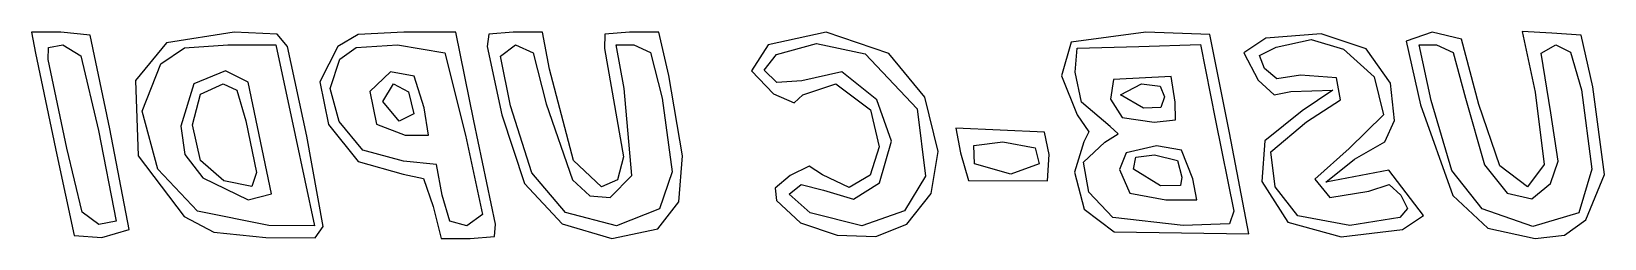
# Model space of a CAD drawing. Extents: x 4.9 to 33.6, y -10.2 to -6.4.
import ezdxf

# ---------------------------------------------------------------- set-up
doc = ezdxf.new("R2010")
doc.units = 0

msp = doc.modelspace()

# ---------------------------------------------------------------- linework, layer by layer
at = {"layer": 'Image'}
for p, q in [((5.390073, -6.387354), (4.85159, -6.38735)), ((4.85159, -6.38735), (4.924403, -6.772385)), ((5.928553, -6.442444), (5.390073, -6.387354)), ((6.28387, -8.164504), (5.928553, -6.442444)), ((7.323598, -6.586882), (6.758025, -7.275617)), ((8.562268, -6.387774), (7.323598, -6.586882)), ((9.349385, -6.427624), (8.562268, -6.387774)), ((9.540167, -6.65391), (9.349385, -6.427624)), ((10.829829, -6.432952), (10.460034, -6.653932)), ((11.665658, -6.387656), (10.829829, -6.432952)), ((12.622419, -6.387938), (11.665658, -6.387656)), ((12.949966, -8.016698), (12.622419, -6.387938)), ((13.221771, -6.428272), (13.191122, -6.653908)), ((13.6674, -6.38735), (13.221771, -6.428272)), ((14.205023, -6.387351), (13.6674, -6.38735)), ((14.334506, -7.068578), (14.205023, -6.387351)), ((15.347401, -6.429542), (15.338821, -6.691754)), ((15.7989, -6.38735), (15.347401, -6.429542)), ((16.335434, -6.387354), (15.7989, -6.38735)), ((16.516903, -7.187058), (16.335434, -6.387354)), ((18.338839, -6.621416), (18.030737, -7.101335)), ((19.397769, -6.389034), (18.338839, -6.621416)), ((18.487435, -6.801625), (19.224119, -6.596591)), ((19.224119, -6.596591), (20.116307, -6.786809)), ((20.547149, -6.783947), (19.397769, -6.389034)), ((23.886166, -6.573528), (23.705967, -7.193824)), ((25.248646, -6.387346), (23.886166, -6.573528)), ((25.123477, -6.649922), (26.250867, -6.616337)), ((26.424946, -6.431993), (25.248646, -6.387346)), ((26.250867, -6.616337), (26.527106, -8.012407)), ((26.779925, -8.238783), (26.424946, -6.431993)), ((27.4458, -6.501251), (27.045271, -6.76908)), ((28.46118, -6.42189), (27.4458, -6.501251)), ((27.637803, -6.664069), (28.278729, -6.525046)), ((28.278729, -6.525046), (28.870633, -6.699544)), ((29.281712, -6.695589), (28.46118, -6.42189)), ((30.491749, -6.387362), (30.017221, -6.552377)), ((30.017221, -6.552377), (30.280365, -7.723567)), ((31.030285, -6.520684), (30.491749, -6.387362)), ((31.34516, -7.719024), (31.030285, -6.520684)), ((32.681961, -6.411056), (32.140659, -6.375525)), ((32.140659, -6.375525), (32.380068, -7.490955)), ((33.223291, -6.446588), (32.681961, -6.411056)), ((33.43397, -7.394402), (33.223291, -6.446588)), ((4.924403, -6.772385), (5.316409, -8.638385)), ((5.157794, -6.89085), (5.165414, -6.672156)), ((5.49646, -8.51989), (5.157794, -6.89085)), ((5.165414, -6.672156), (5.425058, -6.624291)), ((5.425058, -6.624291), (5.754693, -6.823766)), ((5.754693, -6.823766), (6.079813, -8.194096)), ((7.222577, -6.970624), (7.650143, -6.677311)), ((7.650143, -6.677311), (8.446009, -6.62431)), ((8.446009, -6.62431), (9.32283, -6.6243)), ((9.32283, -6.6243), (9.678712, -8.28298)), ((9.895484, -8.29862), (9.540167, -6.65391)), ((10.460034, -6.653932), (10.129721, -7.298866)), ((10.320417, -7.422567), (10.496524, -6.887615)), ((10.496524, -6.887615), (10.798248, -6.669091)), ((10.798248, -6.669091), (11.554857, -6.624302)), ((11.554857, -6.624302), (12.419021, -6.770183)), ((12.419021, -6.770183), (12.797198, -8.282973)), ((13.191122, -6.653908), (13.460559, -7.909568)), ((13.437147, -6.831624), (13.714571, -6.624304)), ((13.622877, -7.742072), (13.437147, -6.831624)), ((13.714571, -6.624304), (14.036756, -6.76787)), ((14.036756, -6.76787), (14.271282, -7.706145)), ((15.338821, -6.691754), (15.686914, -8.677384)), ((15.5526, -6.624305), (15.8781, -6.6243)), ((15.704548, -7.424009), (15.5526, -6.624305)), ((15.8781, -6.6243), (16.185242, -6.760529)), ((16.185242, -6.760529), (16.397586, -7.60172)), ((18.266145, -7.087177), (18.487435, -6.801625)), ((20.116307, -6.786809), (21.067762, -7.794459)), ((21.207605, -7.584837), (20.547149, -6.783947)), ((23.959767, -7.121035), (23.996117, -6.683506)), ((23.996117, -6.683506), (25.123477, -6.649922)), ((27.045271, -6.76908), (27.310447, -7.268641)), ((27.333822, -6.82042), (27.637803, -6.664069)), ((27.426419, -7.054326), (27.333822, -6.82042)), ((28.870633, -6.699544), (29.431577, -7.212511)), ((29.730135, -7.324041), (29.281712, -6.695589)), ((30.254428, -6.624302), (30.5736, -6.6243)), ((30.475408, -7.643292), (30.254428, -6.624302)), ((30.5736, -6.6243), (30.877073, -6.764056)), ((30.877073, -6.764056), (31.102117, -7.601719)), ((32.487488, -6.774523), (32.753934, -6.624296)), ((32.662353, -7.870903), (32.487488, -6.774523)), ((32.753934, -6.624296), (33.024444, -6.758295)), ((33.024444, -6.758295), (33.227841, -7.447396)), ((6.876291, -7.840545), (7.222577, -6.970624)), ((8.401099, -7.10047), (7.824237, -7.335166)), ((8.820199, -7.305533), (8.401099, -7.10047)), ((11.422456, -7.118551), (11.045295, -7.477368)), ((11.855921, -7.198307), (11.422456, -7.118551)), ((12.039111, -7.77943), (11.855921, -7.198307)), ((14.774801, -8.743678), (14.334506, -7.068578)), ((16.77, -8.657148), (16.516903, -7.187058)), ((18.030737, -7.101335), (18.435274, -7.523821)), ((18.498357, -7.314733), (18.266145, -7.087177)), ((19.686201, -7.117629), (18.951972, -7.283999)), ((20.325377, -7.634349), (19.686201, -7.117629)), ((23.705967, -7.193824), (23.995188, -7.904741)), ((24.071583, -7.672694), (23.959767, -7.121035)), ((27.650701, -7.243302), (27.426419, -7.054326)), ((28.080271, -7.176669), (27.650701, -7.243302)), ((28.740303, -7.230235), (28.080271, -7.176669)), ((6.758025, -7.275617), (6.805438, -8.661407)), ((7.824237, -7.335166), (7.587171, -8.11709)), ((7.944736, -7.52792), (8.363271, -7.335162)), ((8.363271, -7.335162), (8.612755, -7.453441)), ((8.612755, -7.453441), (8.773339, -8.016389)), ((9.24579, -9.357003), (8.820199, -7.305533)), ((10.129721, -7.298866), (10.291547, -8.086322)), ((10.482017, -8.030897), (10.320417, -7.422567)), ((11.045295, -7.477368), (11.164844, -8.077824)), ((11.28164, -7.660963), (11.476289, -7.335166)), ((11.476289, -7.335166), (11.750722, -7.483982)), ((11.750722, -7.483982), (11.852265, -7.886233)), ((15.843514, -9.021639), (15.704548, -7.424009)), ((18.951972, -7.283999), (18.498357, -7.314733)), ((18.97429, -7.542476), (19.577483, -7.336256)), ((19.577483, -7.336256), (20.209237, -7.817529)), ((24.660248, -7.260914), (24.604791, -7.617473)), ((25.714068, -7.201873), (24.660248, -7.260914)), ((24.788131, -7.542487), (25.172207, -7.335167)), ((25.172207, -7.335167), (25.514655, -7.381875)), ((25.514655, -7.381875), (25.595568, -7.579628)), ((25.788123, -7.67578), (25.714068, -7.201873)), ((27.310447, -7.268641), (27.598991, -7.538276)), ((27.598991, -7.538276), (27.904129, -7.475989)), ((27.904129, -7.475989), (28.676006, -7.451351)), ((28.676006, -7.451351), (28.113228, -7.836386)), ((28.812552, -7.632373), (28.740303, -7.230235)), ((29.431577, -7.212511), (29.601277, -7.905818)), ((29.804811, -8.011026), (29.730135, -7.324041)), ((33.227841, -7.447396), (33.4136, -8.901176)), ((33.648318, -8.999112), (33.43397, -7.394402)), ((7.800521, -8.087707), (7.944736, -7.52792)), ((11.28164, -7.660964), (11.2817, -7.66096)), ((11.585706, -8.024635), (11.28164, -7.660964)), ((14.013613, -8.969882), (13.622877, -7.742072)), ((14.271282, -7.706145), (14.756676, -9.100775)), ((16.397586, -7.60172), (16.578152, -8.95438)), ((18.435274, -7.523821), (18.813226, -7.686974)), ((18.813226, -7.686974), (18.97429, -7.542476)), ((20.596677, -8.391551), (20.325377, -7.634349)), ((21.448877, -8.58221), (21.207605, -7.584837)), ((24.598915, -8.121201), (24.071583, -7.672694)), ((24.604791, -7.617473), (24.816853, -7.955349)), ((24.788131, -7.542487), (24.7881, -7.54248)), ((25.211492, -7.786948), (24.788131, -7.542487)), ((25.523912, -7.771539), (25.211492, -7.786948)), ((25.595568, -7.579628), (25.523912, -7.771539)), ((25.78812, -7.67578), (25.7881, -7.67578)), ((25.792099, -7.997118), (25.78812, -7.67578)), ((28.195192, -8.0377), (28.812552, -7.632373)), ((30.280365, -7.723567), (30.874245, -9.388427)), ((30.851695, -8.930702), (30.475408, -7.643292)), ((31.102117, -7.601719), (31.451762, -8.825209)), ((31.732566, -8.842154), (31.34516, -7.719024)), ((32.380068, -7.490955), (32.5426, -8.818645)), ((7.164722, -8.902995), (6.876291, -7.840545)), ((8.773339, -8.016389), (8.972306, -8.964203)), ((10.919433, -8.555124), (10.482017, -8.030897)), ((11.852265, -7.886233), (11.585706, -8.024635)), ((12.1195, -8.28298), (12.039067, -7.77944)), ((13.34883, -9.912018), (12.949966, -8.016698)), ((13.460559, -7.909568), (13.87582, -9.168308)), ((20.209237, -7.817529), (20.371035, -8.493225)), ((21.067762, -7.794459), (21.217199, -9.029719)), ((23.995188, -7.904741), (24.208632, -8.220209)), ((24.816853, -7.955349), (25.403056, -8.044192)), ((25.403056, -8.044192), (25.792099, -7.997118)), ((26.527106, -8.012407), (26.86391, -9.675037)), ((28.113228, -7.836386), (27.427146, -8.3848)), ((27.538631, -8.584082), (28.195192, -8.0377)), ((29.601277, -7.905818), (28.972176, -8.527186)), ((29.62735, -8.40196), (29.804811, -8.011026)), ((32.798299, -8.759846), (32.662353, -7.870903)), ((6.079813, -8.194096), (6.403239, -9.860646)), ((6.63947, -10.011814), (6.28387, -8.164504)), ((7.587171, -8.11709), (7.660549, -8.636181)), ((7.947841, -8.74709), (7.800521, -8.087707)), ((9.678712, -8.28298), (10.034312, -9.94163)), ((10.19368, -9.95413), (9.895484, -8.29862)), ((10.291547, -8.086322), (10.834062, -8.766251)), ((11.164844, -8.077824), (11.693926, -8.282971)), ((11.693926, -8.282971), (12.1195, -8.28298)), ((12.797198, -8.282973), (13.106711, -9.734303)), ((22.585367, -8.188374), (21.775841, -8.153011)), ((21.775841, -8.153011), (21.859915, -8.603042)), ((23.394893, -8.223736), (22.585367, -8.188374)), ((23.479023, -8.637078), (23.394893, -8.223736)), ((24.208632, -8.220209), (24.113664, -8.40227)), ((24.501915, -8.405766), (24.745247, -8.257966)), ((24.745247, -8.257966), (24.598915, -8.121201)), ((27.135355, -10.089733), (26.779925, -8.238783)), ((5.316409, -8.638385), (5.63532, -10.119345)), ((5.777835, -9.695884), (5.49646, -8.519894)), ((5.49646, -8.519894), (5.49646, -8.5199)), ((7.660549, -8.636181), (7.989902, -9.064904)), ((11.660294, -8.755107), (10.919433, -8.555124)), ((20.371035, -8.493225), (20.204693, -9.017029)), ((20.374032, -9.155554), (20.596677, -8.391551)), ((21.324586, -9.348556), (21.448877, -8.58221)), ((21.859915, -8.603042), (22.002494, -9.112283)), ((22.100819, -8.47114), (22.633626, -8.401431)), ((22.11318, -8.80642), (22.100819, -8.47114)), ((22.633626, -8.401431), (23.22601, -8.510228)), ((23.22601, -8.510228), (23.297948, -8.80642)), ((23.45066, -9.119932), (23.479023, -8.637078)), ((24.113664, -8.40227), (23.943258, -8.958925)), ((24.109514, -8.772909), (24.501915, -8.405766)), ((24.888961, -8.60341), (24.766279, -8.907166)), ((25.446067, -8.476382), (24.888961, -8.60341)), ((25.065562, -8.684018), (25.409591, -8.638383)), ((25.409591, -8.638383), (25.832501, -8.74718)), ((25.903013, -8.556985), (25.446067, -8.476382)), ((26.10912, -9.08268), (25.903013, -8.556985)), ((27.427146, -8.3848), (27.37629, -9.129499)), ((27.616157, -9.227605), (27.538631, -8.584082)), ((28.972176, -8.527186), (28.342482, -9.08576)), ((29.073151, -8.720899), (29.62735, -8.40196)), ((6.805438, -8.661407), (7.648435, -9.773527)), ((7.89229, -9.673122), (7.164722, -8.902995)), ((8.372303, -9.117958), (7.947841, -8.74709)), ((10.834062, -8.766251), (11.656908, -8.993835)), ((12.265463, -8.816095), (11.660294, -8.755107)), ((12.367881, -9.378874), (12.265463, -8.816095)), ((15.286667, -9.230765), (14.774801, -8.743678)), ((15.686914, -8.677384), (15.580968, -9.102608)), ((16.700856, -9.504012), (16.77, -8.657148)), ((19.088759, -8.846341), (18.739848, -9.018892)), ((19.330708, -9.008224), (19.088759, -8.846341)), ((22.777474, -8.993815), (22.11318, -8.80642)), ((22.11318, -8.80642), (22.1132, -8.80642)), ((23.297948, -8.80642), (22.777474, -8.993815)), ((24.210352, -9.32787), (24.109514, -8.772909)), ((24.766279, -8.907166), (24.956102, -9.34255)), ((25.024556, -8.90497), (25.065562, -8.684018)), ((25.52248, -9.209262), (25.024556, -8.90497)), ((25.024556, -8.90497), (25.0246, -8.90497)), ((25.832501, -8.74718), (25.907516, -9.051472)), ((28.54342, -9.145587), (29.073151, -8.720899)), ((29.6996, -8.921362), (28.54342, -9.145587)), ((30.334684, -9.754002), (29.6996, -8.921362)), ((31.451762, -8.825209), (31.868293, -9.345739)), ((32.236643, -9.230774), (31.732566, -8.842154)), ((32.5426, -8.818645), (32.236643, -9.230774)), ((32.659615, -9.165794), (32.798299, -8.759846)), ((33.4136, -8.901176), (33.178114, -9.704662)), ((7.989902, -9.064904), (8.819352, -9.467719)), ((8.884817, -9.223791), (8.372302, -9.117958)), ((8.372302, -9.117958), (8.37231, -9.11796)), ((8.972306, -8.964203), (8.884817, -9.223791)), ((11.656908, -8.993835), (12.02834, -9.076668)), ((12.02834, -9.076668), (12.207749, -9.58622)), ((13.87582, -9.168308), (14.567941, -9.909197)), ((14.62928, -9.700216), (14.013613, -8.969882)), ((14.756676, -9.100775), (15.073527, -9.394342)), ((15.580968, -9.102608), (15.286667, -9.230765)), ((15.443859, -9.424596), (15.843514, -9.021639)), ((16.578152, -8.95438), (16.345855, -9.629455)), ((18.739848, -9.018892), (18.46344, -9.250737)), ((18.723965, -9.363665), (18.943675, -9.183438)), ((18.943675, -9.183438), (19.352332, -9.290033)), ((19.820984, -9.238743), (19.330708, -9.008224)), ((20.204693, -9.017029), (19.820984, -9.238743)), ((19.901395, -9.453411), (20.374032, -9.155554)), ((21.217199, -9.029719), (20.83349, -9.669968)), ((22.002494, -9.112283), (23.450664, -9.119931)), ((23.450664, -9.119931), (23.4506, -9.11994)), ((23.943258, -8.958925), (24.122469, -9.640745)), ((25.883781, -9.203928), (25.52248, -9.209262)), ((25.907516, -9.051472), (25.883781, -9.203928)), ((26.182, -9.46772), (26.109046, -9.082685)), ((27.37629, -9.129499), (27.853245, -9.87925)), ((28.342482, -9.08576), (28.621684, -9.426797)), ((29.336073, -9.309872), (29.704429, -9.182929)), ((29.704429, -9.182929), (29.918212, -9.382686)), ((31.40581, -9.631318), (30.851695, -8.930702)), ((32.319989, -9.450048), (32.659615, -9.165794)), ((33.3057, -9.83226), (33.648318, -8.999112)), ((8.819352, -9.467719), (9.245789, -9.357003)), ((9.245789, -9.357003), (9.24578, -9.357)), ((12.367882, -9.378873), (12.3679, -9.37887)), ((12.508175, -9.855828), (12.367882, -9.378873)), ((15.073527, -9.394342), (15.443859, -9.424596)), ((18.46344, -9.250737), (18.492452, -9.47801)), ((18.492452, -9.47801), (18.930856, -9.886272)), ((19.109, -9.705972), (18.723965, -9.363665)), ((19.352332, -9.290033), (19.901395, -9.453411)), ((20.87495, -9.91142), (21.324586, -9.348556)), ((24.64774, -9.788287), (24.210352, -9.32787)), ((24.956102, -9.34255), (25.61636, -9.467715)), ((25.61636, -9.467715), (26.182, -9.46772)), ((28.03218, -9.758182), (27.616157, -9.227605)), ((28.621684, -9.426797), (29.336073, -9.309872)), ((29.918212, -9.382686), (30.041091, -9.62726)), ((30.874245, -9.388427), (31.512264, -9.987895)), ((31.868293, -9.345739), (32.319989, -9.450048)), ((6.087433, -9.919884), (5.777835, -9.695884)), ((7.648435, -9.773527), (8.189455, -10.059079)), ((7.89225, -9.673124), (7.89225, -9.67312)), ((9.19583, -9.939683), (7.89225, -9.673124)), ((12.207749, -9.58622), (12.349876, -10.178604)), ((13.106711, -9.734303), (12.820905, -9.941623)), ((14.629325, -9.700208), (14.6293, -9.70021)), ((15.560121, -9.941621), (14.629325, -9.700208)), ((16.345855, -9.629455), (15.560121, -9.941621)), ((16.31901, -10.000497), (16.700856, -9.504012)), ((19.109, -9.705979), (19.109, -9.70597)), ((20.053033, -9.946884), (19.109, -9.705979)), ((20.83349, -9.669968), (20.053033, -9.946884)), ((24.122469, -9.640745), (24.67331, -10.051236)), ((25.934215, -9.939846), (24.647735, -9.788293)), ((24.647735, -9.788293), (24.6478, -9.78832)), ((26.86391, -9.675037), (26.783562, -9.905641)), ((28.032179, -9.758182), (28.0322, -9.75815)), ((28.985327, -9.939256), (28.032179, -9.758182)), ((30.041091, -9.62726), (29.899585, -9.793517)), ((29.94962, -10.008369), (30.334684, -9.754002)), ((32.333452, -9.956235), (31.405788, -9.631313)), ((31.405788, -9.631313), (31.4058, -9.63132)), ((33.178114, -9.704662), (32.333452, -9.956235)), ((6.403239, -9.860646), (6.087433, -9.919884)), ((6.137393, -10.15578), (6.639466, -10.011819)), ((6.639466, -10.011819), (6.63946, -10.0118)), ((8.189455, -10.059079), (9.139414, -10.15718)), ((10.034312, -9.94163), (9.19583, -9.939683)), ((10.046758, -10.165167), (10.193683, -9.954121)), ((10.193683, -9.954121), (10.1937, -9.95413)), ((12.820905, -9.941623), (12.508175, -9.855828)), ((13.328173, -10.138186), (13.348803, -9.912013)), ((13.348803, -9.912013), (13.3488, -9.91202)), ((14.567941, -9.909197), (15.474241, -10.176715)), ((15.474241, -10.176715), (16.31896, -10.000496)), ((16.31896, -10.000496), (16.319, -10.0005)), ((18.930856, -9.886272), (19.600343, -10.117581)), ((20.311514, -10.137449), (20.874942, -9.911417)), ((20.874942, -9.911417), (20.875, -9.91143)), ((24.67331, -10.051236), (27.13536, -10.089732)), ((26.783562, -9.905641), (25.934215, -9.939846)), ((27.853245, -9.87925), (28.827926, -10.145385)), ((28.827926, -10.145385), (29.949616, -10.008366)), ((29.899585, -9.793517), (28.985327, -9.939256)), ((29.949616, -10.008366), (29.9496, -10.0084)), ((31.512264, -9.987895), (32.375412, -10.178592)), ((32.914964, -10.11385), (33.3057, -9.832277)), ((33.3057, -9.832277), (33.3057, -9.83226)), ((5.63532, -10.119345), (6.137393, -10.15578)), ((9.139414, -10.15718), (10.046758, -10.165167)), ((12.349876, -10.178604), (12.885, -10.1786)), ((12.885, -10.1786), (13.328173, -10.138186)), ((19.600343, -10.117581), (20.311514, -10.137449)), ((27.13536, -10.089732), (27.1353, -10.0897)), ((32.375412, -10.178592), (32.914964, -10.11385))]:
    msp.add_line(p, q, dxfattribs=at)

doc.saveas('drawing.dxf')
